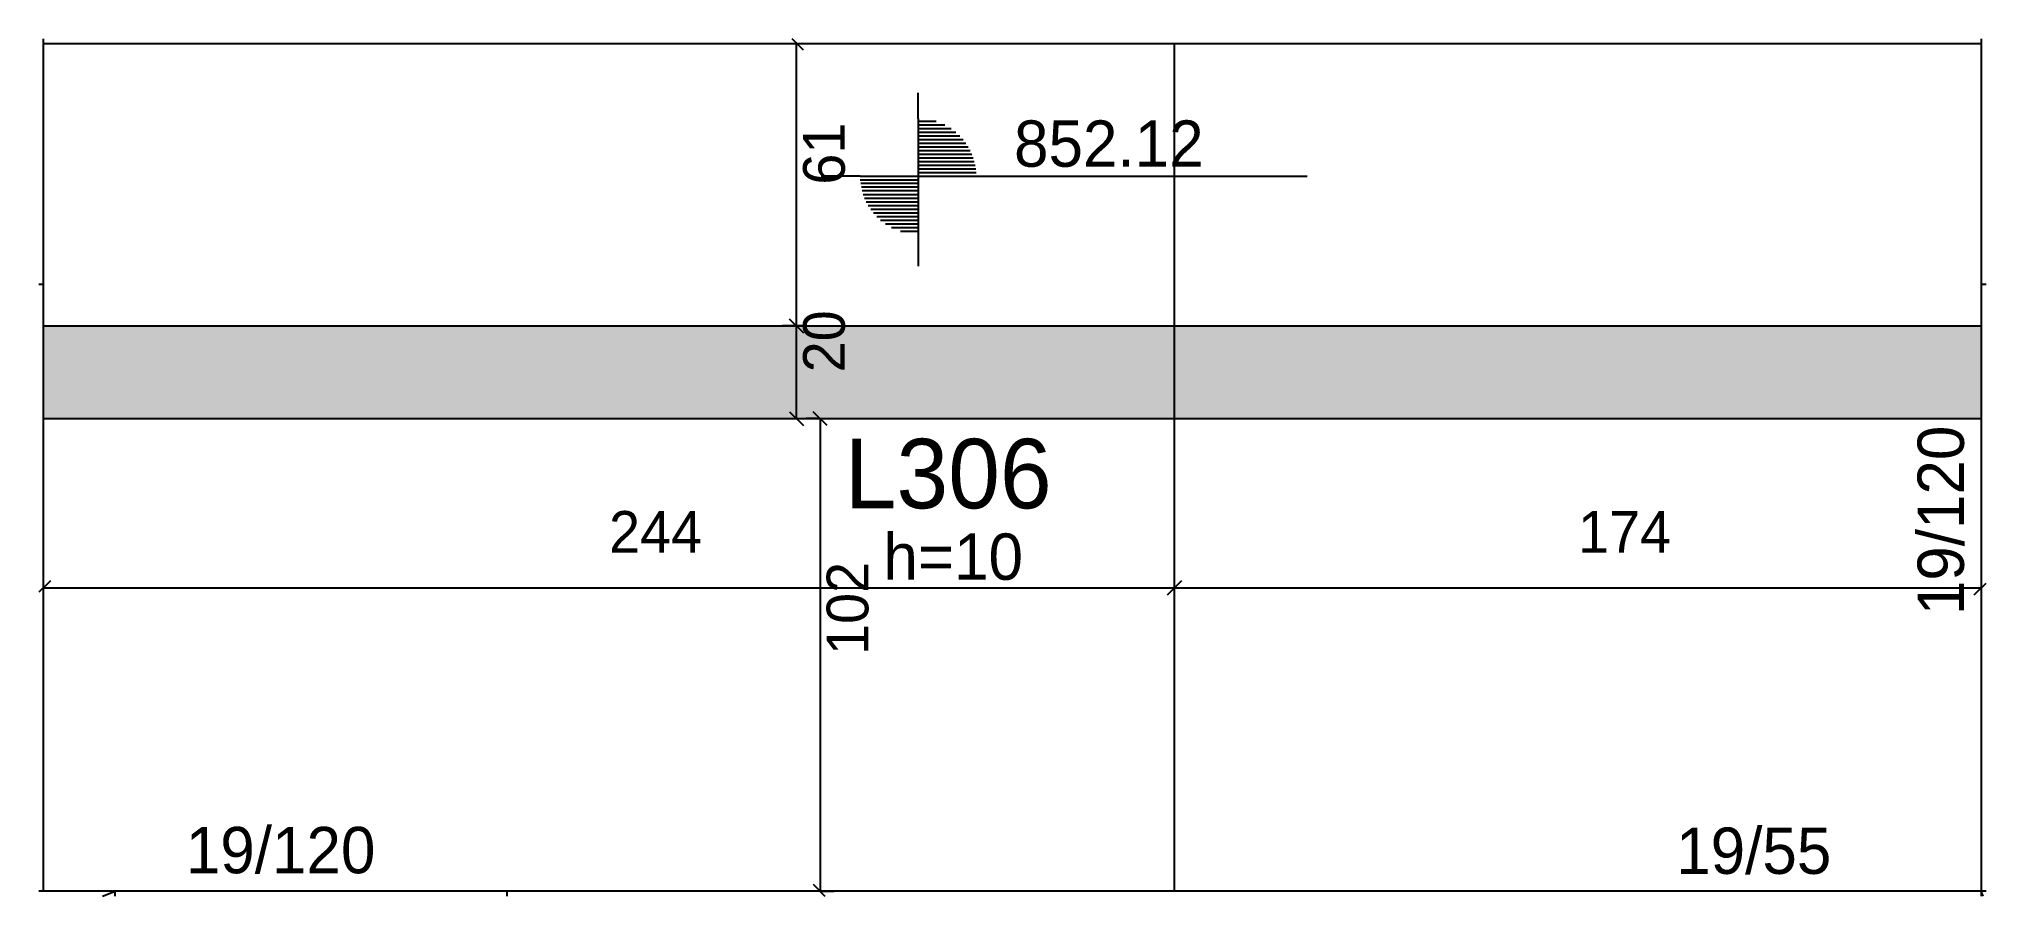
# Model space of a CAD drawing. Header units: metres. Extents: x 4914 to 5334, y 2610 to 2795.
import ezdxf

# ---------------------------------------------------------------- set-up
doc = ezdxf.new("R2010")
doc.units = ezdxf.units.M
for name, color, linetype in [('1', 7, 'Continuous'), ('3', 7, 'Continuous'), ('4', 7, 'Continuous'), ('7', 7, 'Continuous'), ('Hachura', 7, 'Continuous'), ('Painéis', 7, 'Continuous')]:
    doc.layers.add(name, color=color, linetype=linetype)

msp = doc.modelspace()

# ---------------------------------------------------------------- hatches: boundary and pattern name
at = {"layer": 'Hachura'}
h = msp.add_hatch(color=7, dxfattribs=at)
h.dxf.hatch_style = 1
h.paths.add_polyline_path([(4915.07, 2712.94), (5333.07, 2712.94), (5333.07, 2732.94), (4915.07, 2732.94), (4915.07, 2712.94)])

# ---------------------------------------------------------------- linework, layer by layer
at = {"layer": '1', "color": 1, "lineweight": 25}
for p, q in [((4927.83, 2609.9), (4930.57, 2610.94)), ((5333.46, 2609.9), (5333.07, 2610.94))]:
    msp.add_line(p, q, dxfattribs=at)
at = {"layer": '3', "color": 3, "lineweight": 25}
for p, q in [((4915.07, 2793.94), (5333.07, 2793.94)), ((5103.77, 2777.75), (5103.77, 2783.25)), ((5103.77, 2777.75), (5103.77, 2752.75)), ((5103.77, 2777.14), (5107.62, 2777.14)), ((5103.77, 2776.35), (5109.52, 2776.35)), ((5103.77, 2775.55), (5110.84, 2775.55)), ((5103.77, 2774.76), (5111.88, 2774.76)), ((5103.77, 2773.97), (5112.73, 2773.97)), ((5103.77, 2773.18), (5113.43, 2773.18)), ((5103.77, 2772.38), (5114.03, 2772.38)), ((5103.77, 2771.59), (5114.54, 2771.59)), ((5103.77, 2770.8), (5114.97, 2770.8)), ((5103.77, 2770), (5115.33, 2770)), ((5103.77, 2769.21), (5115.63, 2769.21)), ((5103.77, 2768.42), (5115.86, 2768.42)), ((5091.27, 2765.25), (5082.84, 2765.25)), ((5091.27, 2765.25), (5116.27, 2765.25)), ((5103.77, 2764.45), (5091.27, 2764.45)), ((5103.77, 2763.66), (5091.37, 2763.66)), ((5103.77, 2767.63), (5116.04, 2767.63)), ((5103.77, 2766.83), (5116.17, 2766.83)), ((5103.77, 2766.04), (5116.27, 2766.04)), ((5116.27, 2765.25), (5187.69, 2765.25)), ((5103.77, 2762.87), (5091.5, 2762.87)), ((5103.77, 2762.08), (5091.68, 2762.08)), ((5103.77, 2761.28), (5091.92, 2761.28)), ((5103.77, 2760.49), (5092.21, 2760.49)), ((5103.77, 2759.7), (5092.57, 2759.7)), ((5103.77, 2758.9), (5093, 2758.9)), ((5103.77, 2758.11), (5093.51, 2758.11)), ((5103.77, 2757.32), (5094.11, 2757.32)), ((5103.77, 2756.53), (5094.82, 2756.53)), ((5103.77, 2755.73), (5095.66, 2755.73)), ((5103.77, 2754.94), (5096.7, 2754.94)), ((5103.77, 2754.15), (5098.02, 2754.15)), ((5103.77, 2753.35), (5099.92, 2753.35)), ((5103.77, 2752.75), (5103.77, 2745.88)), ((5015.07, 2609.9), (5015.07, 2610.94))]:
    msp.add_line(p, q, dxfattribs=at)
for points in [[(4915.07, 2610.94), (4915.07, 2741.94)], [(5333.07, 2741.94), (5333.07, 2610.94)], [(5333.07, 2610.94), (4915.07, 2610.94)]]:
    msp.add_lwpolyline(points, dxfattribs=at)
at = {"layer": '7', "color": 7, "lineweight": 25}
for points in [[(4915.07, 2741.94), (4915.07, 2794.9)], [(5333.07, 2794.9), (5333.07, 2741.94)], [(4914.1, 2741.94), (4915.07, 2741.94)], [(5333.07, 2741.94), (5334.1, 2741.94)], [(4930.57, 2610.94), (4914.1, 2610.94)], [(4930.57, 2609.9), (4930.57, 2610.94)], [(5334.1, 2610.94), (5333.07, 2610.94)], [(5333.07, 2610.94), (5333.07, 2609.9)]]:
    msp.add_lwpolyline(points, dxfattribs=at)
at = {"layer": 'Painéis', "color": 0, "lineweight": 25}
for p, q in [((5079.02, 2792.44), (5076.56, 2794.9)), ((5079.02, 2731.44), (5076.02, 2734.44)), ((5076.02, 2734.44), (5079.02, 2731.44)), ((5076.02, 2714.44), (5079.02, 2711.44)), ((5084.1, 2711.44), (5081.1, 2714.44)), ((4916.57, 2677.94), (4914.1, 2675.47)), ((5157.57, 2674.94), (5160.57, 2677.94)), ((5160.57, 2677.94), (5157.57, 2674.94)), ((5331.57, 2674.94), (5334.1, 2677.47)), ((5081.1, 2612.44), (5083.64, 2609.9))]:
    msp.add_line(p, q, dxfattribs=at)
at = {"layer": 'Painéis', "color": 4, "lineweight": 25}
for p, q in [((5077.52, 2732.94), (5077.52, 2793.94)), ((5079.53, 2732.94), (5074.52, 2732.94)), ((5077.52, 2712.94), (5077.52, 2732.94)), ((5081.98, 2712.94), (5079.6, 2712.94)), ((5082.6, 2712.94), (5082.6, 2610.94)), ((4915.07, 2676.44), (5159.07, 2676.44)), ((5159.07, 2676.44), (5333.07, 2676.44)), ((5082.9, 2610.94), (5085.6, 2610.94))]:
    msp.add_line(p, q, dxfattribs=at)
at = {"layer": 'Painéis', "color": 200, "lineweight": 25}
for p, q in [((5159.07, 2610.94), (5159.07, 2793.94)), ((4915.07, 2732.94), (5333.07, 2732.94)), ((4915.07, 2712.94), (5333.07, 2712.94))]:
    msp.add_line(p, q, dxfattribs=at)

# ---------------------------------------------------------------- texts
at = {"layer": '3', "color": 3, "lineweight": 25}
for s, p in [('852.12', (5124.43, 2767.31)), ('h=10', (5096.25, 2678.16)), ('19/120', (4945.78, 2614.83)), ('19/55', (5267.26, 2614.69))]:
    msp.add_text(s, height=10, dxfattribs=at).set_placement(p)
msp.add_text('19/120', height=10, rotation=90, dxfattribs=at).set_placement((5329.32, 2670.53))
at = {"layer": '4', "color": 4, "lineweight": 25}
msp.add_text('L306', height=15, dxfattribs=at).set_placement((5087.92, 2693.59))
at = {"layer": 'Painéis', "color": 240, "lineweight": 25}
for s, p in [('61', (5087.93, 2763.44)), ('20', (5087.93, 2722.94)), ('102', (5093.01, 2661.94))]:
    msp.add_text(s, height=9, rotation=90, dxfattribs=at).set_placement(p)
for s, p in [('244', (5037.07, 2684)), ('174', (5246.07, 2684))]:
    msp.add_text(s, height=9, dxfattribs=at).set_placement(p)

doc.saveas('drawing.dxf')
